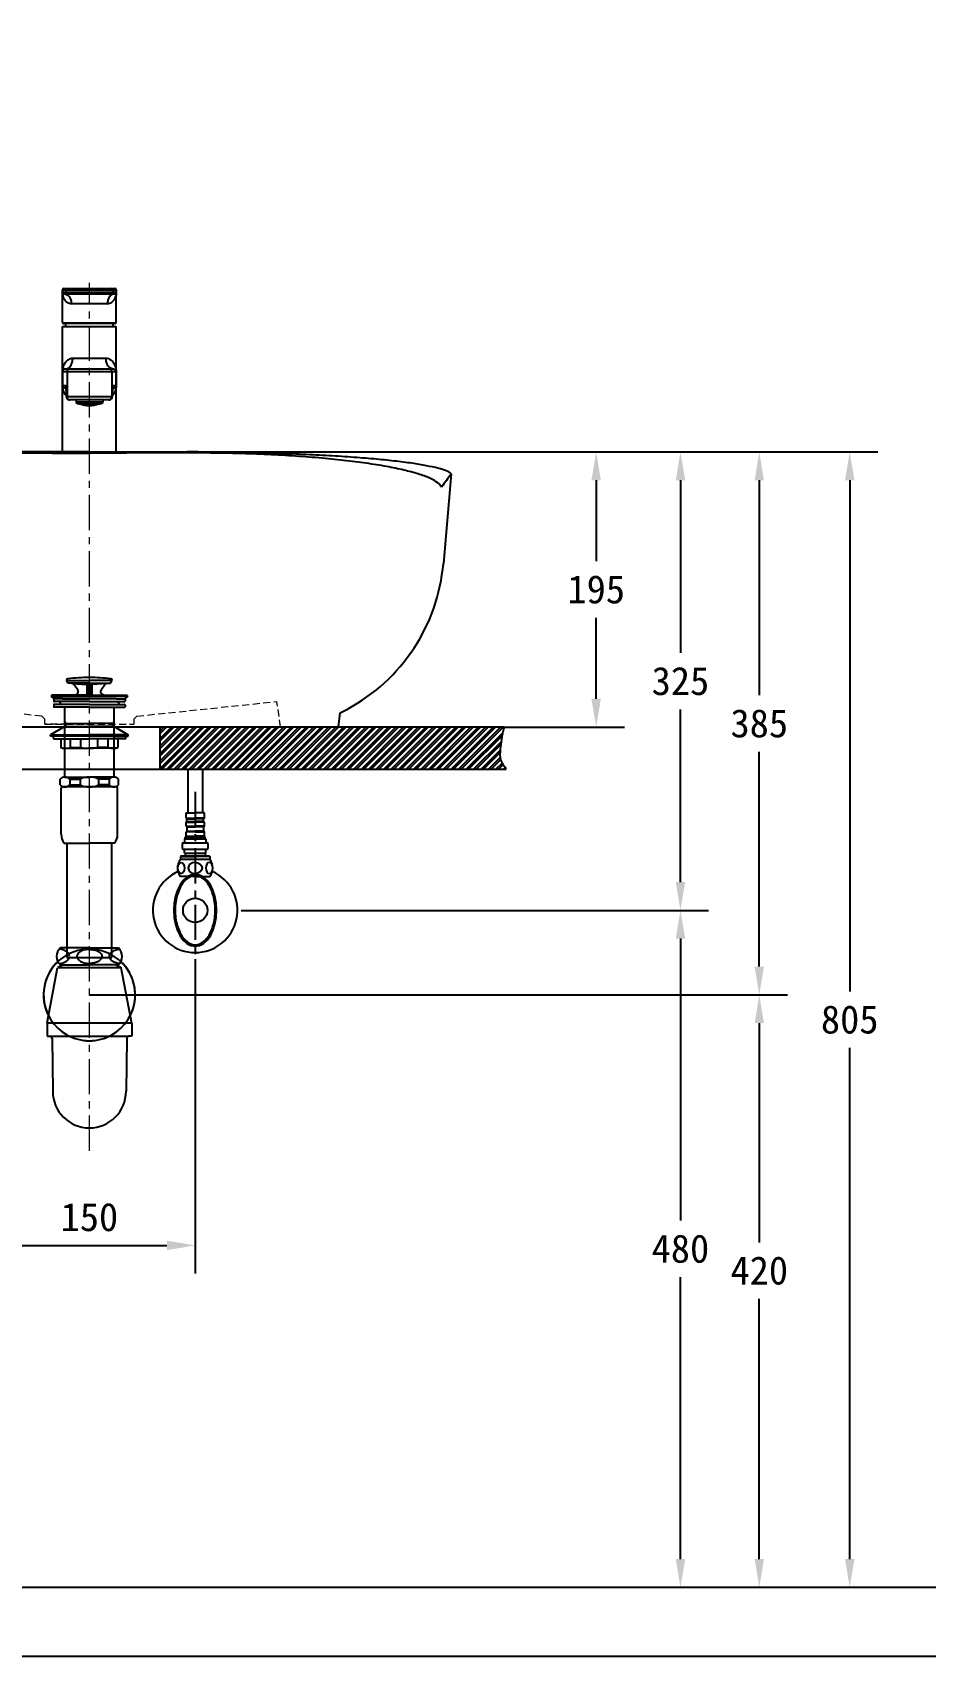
# Model space of a CAD drawing. Extents: x 0 to 9660, y 0 to 2303.
# Drawn here: x 1160 to 1793, y 0 to 1152 of the extents above; entities that cross this region are included whole.
import ezdxf

# ---------------------------------------------------------------- set-up
doc = ezdxf.new("R2010")
doc.units = 0
doc.header["$LTSCALE"] = 20
doc.header["$MEASUREMENT"] = 0
doc.linetypes.add('CENTER', pattern=[2, 1.25, -0.25, 0.25, -0.25])
doc.linetypes.add('HIDDEN', pattern=[0.375, 0.25, -0.125])
doc.layers.get('0').update_dxf_attribs({"linetype": 'CONTINUOUS'})
doc.layers.get('DEFPOINTS').update_dxf_attribs({"linetype": 'CONTINUOUS'})
for name, color, linetype in [('1', 1, 'CONTINUOUS'), ('3', 3, 'CONTINUOUS'), ('4', 4, 'CONTINUOUS'), ('5', 5, 'CONTINUOUS'), ('6', 6, 'CONTINUOUS'), ('BODY', 7, 'CONTINUOUS'), ('DEF_LAYER_ASSEM_MEMBER', 7, 'CONTINUOUS')]:
    doc.layers.add(name, color=color, linetype=linetype)
doc.dimstyles.get("Standard").update_dxf_attribs({"dimtxt": 2.5, "dimasz": 2, "dimexe": 2, "dimexo": 1, "dimgap": 1.5, "dimtad": 1, "dimdec": 0, "dimlfac": 10, "dimrnd": 0.5, "dimzin": 0, "dimdsep": 46, "dimtxsty": 'Standard', "dimcen": 0, "dimclrt": 2, "dimadec": 0, "dimazin": 0, "dimtfac": 1, "dimtdec": 0, "dimtmove": 0, "dimatfit": 3, "dimfxl": 0, "dimtolj": 1, "dimtzin": 0, "dimarcsym": 0})
doc.dimstyles.new('Standard$0', dxfattribs={"dimtxt": 0.18, "dimasz": 0.18, "dimexe": 0.18, "dimexo": 0.0625, "dimgap": 0.09, "dimtad": 0, "dimtih": 1, "dimtoh": 1, "dimdec": 4, "dimzin": 0, "dimdsep": 46, "dimtxsty": 'Standard', "dimcen": 0.09, "dimadec": 0, "dimazin": 0, "dimtfac": 1, "dimtdec": 4, "dimtofl": 0, "dimtmove": 0, "dimatfit": 3, "dimfxl": 0, "dimtolj": 1, "dimtzin": 0, "dimarcsym": 0})

# ---------------------------------------------------------------- blocks, each defined once
blk = doc.blocks.new('*D18')
at = {"layer": '3', "color": 3, "lineweight": -2}
for p, q in [((1694.9, 854.1), (1759, 854.1)), ((1739, 834.1), (1739, 471.6)), ((1739, 69.1), (1739, 431.6)), ((1699, 49.1), (1759, 49.1))]:
    blk.add_line(p, q, dxfattribs=at)
at = {"layer": '3', "color": 3}
for points in [[(1735.7, 834.1), (1742.4, 834.1), (1739, 854.1)], [(1735.7, 69.1), (1742.4, 69.1), (1739, 49.1)]]:
    blk.add_solid(points, dxfattribs=at)
at = {"layer": 'DEFPOINTS', "color": 0}
for p in [(1694.9, 854.1), (1699, 49.1), (1739, 49.1)]:
    blk.add_point(p, dxfattribs=at)
at = {"layer": '3', "color": 2, "insert": (1739, 451.6), "char_height": 20, "attachment_point": 5}
blk.add_mtext('\\A1;805', dxfattribs=at)
blk = doc.blocks.new('*D19')
at = {"layer": '3', "color": 3, "lineweight": -2}
for p, q in [((1200, 469.2), (1694.9, 469.2)), ((1674.9, 449.2), (1674.9, 293.6)), ((1674.9, 69.1), (1674.9, 253.6)), ((1500, 49.1), (1694.9, 49.1))]:
    blk.add_line(p, q, dxfattribs=at)
at = {"layer": '3', "color": 3}
for points in [[(1671.6, 449.2), (1678.2, 449.2), (1674.9, 469.2)], [(1671.6, 69.1), (1678.2, 69.1), (1674.9, 49.1)]]:
    blk.add_solid(points, dxfattribs=at)
at = {"layer": 'DEFPOINTS', "color": 0}
for p in [(1200, 469.2), (1500, 49.1), (1674.9, 49.1)]:
    blk.add_point(p, dxfattribs=at)
at = {"layer": '3', "color": 2, "insert": (1674.9, 273.6), "char_height": 20, "attachment_point": 5}
blk.add_mtext('\\A1;420', dxfattribs=at)
blk = doc.blocks.new('*D21')
at = {"layer": '3', "color": 3, "lineweight": -2}
for p, q in [((1579.3, 854.1), (1639, 854.1)), ((1619, 834.1), (1619, 711.6)), ((1619, 549.1), (1619, 671.6)), ((1307.6, 529.1), (1639, 529.1))]:
    blk.add_line(p, q, dxfattribs=at)
at = {"layer": '3', "color": 3}
for points in [[(1615.7, 834.1), (1622.4, 834.1), (1619, 854.1)], [(1615.7, 549.1), (1622.4, 549.1), (1619, 529.1)]]:
    blk.add_solid(points, dxfattribs=at)
at = {"layer": 'DEFPOINTS', "color": 0}
for p in [(1579.3, 854.1), (1619, 854.1), (1307.6, 529.1)]:
    blk.add_point(p, dxfattribs=at)
at = {"layer": '3', "color": 2, "insert": (1619, 691.6), "char_height": 20, "attachment_point": 5}
blk.add_mtext('\\A1;325', dxfattribs=at)
blk = doc.blocks.new('*D22')
at = {"layer": '3', "color": 3, "lineweight": -2}
for p, q in [((1200, 854.1), (1579.3, 854.1)), ((1559.3, 834.1), (1559.3, 776.6)), ((1559.3, 679.1), (1559.3, 736.6)), ((1494.1, 659.1), (1579.3, 659.1))]:
    blk.add_line(p, q, dxfattribs=at)
at = {"layer": '3', "color": 3}
for points in [[(1555.9, 834.1), (1562.6, 834.1), (1559.3, 854.1)], [(1555.9, 679.1), (1562.6, 679.1), (1559.3, 659.1)]]:
    blk.add_solid(points, dxfattribs=at)
at = {"layer": 'DEFPOINTS', "color": 0}
for p in [(1200, 854.1), (1494.1, 659.1), (1559.3, 659.1)]:
    blk.add_point(p, dxfattribs=at)
at = {"layer": '3', "color": 2, "insert": (1559.3, 756.6), "char_height": 20, "attachment_point": 5}
blk.add_mtext('\\A1;195', dxfattribs=at)
blk = doc.blocks.new('*D23')
at = {"color": 3, "lineweight": -2}
for p, q in [((1125, 494.5), (1125, 271.5)), ((1275, 494.5), (1275, 271.5)), ((1145, 291.5), (1255, 291.5))]:
    blk.add_line(p, q, dxfattribs=at)
at = {"color": 3}
for points in [[(1145, 294.9), (1145, 288.2), (1125, 291.5)], [(1255, 294.9), (1255, 288.2), (1275, 291.5)]]:
    blk.add_solid(points, dxfattribs=at)
at = {"layer": 'DEFPOINTS', "color": 0}
for p in [(1125, 494.5), (1275, 494.5), (1275, 291.5)]:
    blk.add_point(p, dxfattribs=at)
at = {"color": 2, "insert": (1200, 311.5), "char_height": 20, "attachment_point": 5}
blk.add_mtext('\\A1;150', dxfattribs=at)
blk = doc.blocks.new('4036')
at = {"color": 4, "linetype": 'ByBlock'}
for p, q in [((4528.4, 620.2, -0.8), (4535.8, 659.2, -0.8)), ((4580.8, 659.2, -0.8), (4535.8, 659.2, -0.8)), ((4577.4, 661.2, -0.8), (4580.8, 659.2, -0.8)), ((4588.3, 619.7, -0.8), (4580.8, 659.2, -0.8)), ((4528.3, 620.2, -0.8), (4528.3, 610.7, -0.8)), ((4528.3, 620.2, -0.8), (4588.2, 620.2, -0.8)), ((4528.3, 610.7, -0.8), (4530.7, 610.7, -0.8)), ((4530.7, 610.7, -0.8), (4586.3, 610.7, -0.8)), ((4588.3, 610.7, -0.8), (4586.3, 610.7, -0.8)), ((4588.3, 619.7, -0.8), (4588.3, 610.7, -0.8)), ((4531.8, 608.9, -0.8), (4532.3, 571.6, -0.8)), ((4584.8, 608.8, -0.8), (4584.3, 571.6, -0.8))]:
    blk.add_line(p, q, dxfattribs=at)
at = {"color": 4, "linetype": 'HIDDEN'}
blk.add_line((4539.2, 661.2, -0.8), (4535.8, 659.2, -0.8), dxfattribs=at)
at = {"color": 4, "linetype": 'ByBlock'}
for centre, radius, start, end in [((4529.8, 608.9, -0.8), 2, 0, 64.1581), ((4586.8, 608.8, -0.8), 2, 104.4775, 180), ((4558.3, 571.6, -0.8), 26, 180, 0)]:
    blk.add_arc(centre, radius, start, end, dxfattribs=at)
at = {"layer": '4'}
for p, q in [((4542.1, 673.2, -0.8), (4537.8, 673.2, -0.8)), ((4558.3, 673.2, -0.8), (4542.1, 673.2, -0.8)), ((4558.3, 673.2, -0.8), (4574.6, 673.2, -0.8)), ((4574.6, 673.2, -0.8), (4578.8, 673.2, -0.8)), ((4538.2, 661.2, -0.8), (4537.8, 661.2, -0.8)), ((4538.2, 661.2, -0.8), (4558.3, 661.2, -0.8)), ((4578.5, 661.2, -0.8), (4558.3, 661.2, -0.8)), ((4578.5, 661.2, -0.8), (4578.8, 661.2, -0.8))]:
    blk.add_line(p, q, dxfattribs=at)
at = {"layer": '4', "elevation": -0.8}
for points in [[(4544.1, 667.2, 0.155217), (4543.5, 669.1, 0.106747), (4541.5, 671, 0.073043), (4538.7, 672.1, 0.028511), (4537, 672.4, 0.059523)], [(4550, 669, 0.32729), (4550, 665.5, 0.106373), (4552, 663.7, 0.071219), (4554.7, 662.7, 0.057537), (4558.3, 662.2, 0.057537)], [(4558.3, 672.2, 0.057537), (4554.7, 671.8, 0.071219), (4552, 670.8, 0.106373), (4550, 669, 0.159483)], [(4558.3, 672.2, -0.057537), (4561.9, 671.8, -0.071219), (4564.6, 670.8, -0.106373), (4566.6, 669, -0.159483)], [(4566.6, 669, -0.32729), (4566.6, 665.5, -0.106373), (4564.6, 663.7, -0.071219), (4561.9, 662.7, -0.057537), (4558.3, 662.2, -0.057537)], [(4572.5, 667.2, -0.155217), (4573.1, 669.1, -0.106747), (4575.2, 671, -0.073043), (4577.9, 672.1, -0.028511), (4579.7, 672.4, -0.059523)], [(4537, 662.1, 0.028511), (4538.7, 662.4, 0.073043), (4541.5, 663.5, 0.106747), (4543.5, 665.4, 0.155217), (4544.1, 667.2, 0.155217)], [(4579.7, 662.1, -0.028511), (4577.9, 662.4, -0.073043), (4575.2, 663.5, -0.106747), (4573.1, 665.4, -0.155217), (4572.5, 667.2, -0.155217)]]:
    blk.add_lwpolyline(points, format="xyb", dxfattribs=at)
at = {"layer": '4'}
for centre, start, end in [((4543.1, 667.2, -0.8), 131.4096, 228.5904), ((4573.6, 667.2, -0.8), 311.4096, 48.5904)]:
    blk.add_arc(centre, 8, start, end, dxfattribs=at)
at = {"layer": '4', "linetype": 'ByBlock'}
for start, end in [(50.5529, 129.4471), (129.4471, 240.7605), (131.5264, 206.9716), (299.2395, 50.5529), (333.0284, 48.4736), (240.7605, 299.2395)]:
    blk.add_arc((4558.3, 639.9, -0.8), 32.5, start, end, dxfattribs=at)
blk = doc.blocks.new('*D65')
at = {"layer": '3', "color": 3, "lineweight": -2}
for p, q in [((1639, 854.1), (1694.9, 854.1)), ((1674.9, 834.1), (1674.9, 681.6)), ((1674.9, 489.2), (1674.9, 641.6)), ((1200, 469.2), (1694.9, 469.2))]:
    blk.add_line(p, q, dxfattribs=at)
at = {"layer": '3', "color": 3}
for points in [[(1671.6, 834.1), (1678.2, 834.1), (1674.9, 854.1)], [(1671.6, 489.2), (1678.2, 489.2), (1674.9, 469.2)]]:
    blk.add_solid(points, dxfattribs=at)
at = {"layer": 'DEFPOINTS', "color": 0}
for p in [(1639, 854.1), (1200, 469.2), (1674.9, 469.2)]:
    blk.add_point(p, dxfattribs=at)
at = {"layer": '3', "color": 2, "insert": (1674.9, 661.6), "char_height": 20, "attachment_point": 5}
blk.add_mtext('\\A1;385', dxfattribs=at)
blk = doc.blocks.new('*D81')
at = {"layer": '3', "color": 3, "lineweight": -2}
for p, q in [((1310, 529.1), (1639, 529.1)), ((1619, 509.1), (1619, 309.1)), ((1619, 69.1), (1619, 269.1)), ((1500, 49.1), (1639, 49.1))]:
    blk.add_line(p, q, dxfattribs=at)
at = {"layer": '3', "color": 3}
for points in [[(1615.7, 509.1), (1622.4, 509.1), (1619, 529.1)], [(1615.7, 69.1), (1622.4, 69.1), (1619, 49.1)]]:
    blk.add_solid(points, dxfattribs=at)
at = {"layer": 'DEFPOINTS', "color": 0}
for p in [(1310, 529.1), (1500, 49.1), (1619, 49.1)]:
    blk.add_point(p, dxfattribs=at)
at = {"layer": '3', "color": 2, "insert": (1619, 289.1), "char_height": 20, "attachment_point": 5}
blk.add_mtext('\\A1;480', dxfattribs=at)

msp = doc.modelspace()

# ---------------------------------------------------------------- hatches: boundary and pattern name
at = {"layer": '3'}
h = msp.add_hatch(dxfattribs=at)
h.set_pattern_fill('ANSI32', scale=10)
edge = h.paths.add_edge_path()
edge.add_spline(control_points=[(1495.56154, 629.11437), (1494.22926, 631.45404), (1490.45093, 635.12506), (1491.54968, 646.55056), (1492.53922, 654.3043), (1494.09621, 659.11437)], knot_values=[0.795697532, 0.795697532, 0.795697532, 0.795697532, 1.7450572254, 2.7065148933, 4.1110891985, 4.1110891985, 4.1110891985, 4.1110891985], degree=3, periodic=0)
edge.add_line((1494.09621, 659.11437), (1397.34572, 659.11437))
edge.add_line((1397.34572, 659.11437), (1250, 659.11437))
edge.add_line((1250, 659.11437), (1250, 629.11437))
edge.add_line((1250, 629.11437), (1495.56154, 629.11437))

# ---------------------------------------------------------------- linework, layer by layer
for p, q in [((1456.51035, 838.72946), (1450.93634, 775.01825)), ((1376.49176, 659.11437), (1377.89717, 669.11437)), ((1377.89717, 669.11437), (1382.90229, 671.80032)), ((1335.49176, 659.11437), (1376.49176, 659.11437))]:
    msp.add_line(p, q)
at = {"linetype": 'HIDDEN', "lineweight": 0}
for p, q in [((1166.27908, 666.77894), (1067.05116, 677.20821)), ((1233.72092, 666.77894), (1332.94884, 677.20821)), ((1335.49176, 659.11437), (1332.94884, 677.20821)), ((1168.5, 664.55802), (1166.27908, 666.77894)), ((1168.5, 661.11437), (1168.5, 664.55802)), ((1200, 661.11437), (1168.5, 661.11437)), ((1168.5, 661.11437), (1231.5, 661.11437)), ((1231.5, 664.55802), (1233.72092, 666.77894)), ((1231.5, 664.55802), (1231.5, 661.11437))]:
    msp.add_line(p, q, dxfattribs=at)
msp.add_arc((1321.43103, 786.34849), 130, 298.21983766, 355)
at = {"layer": '1', "color": 7, "linetype": 'Continuous'}
for p, q in [((1190.55, 891.11437), (1190.55, 889.33437)), ((1208.45, 888.33437), (1191.55, 888.33437)), ((1209.45, 891.11437), (1209.45, 889.33437))]:
    msp.add_line(p, q, dxfattribs=at)
at = {"layer": '1', "color": 9, "linetype": 'Continuous'}
msp.add_line((1209.45, 889.33437), (1190.55, 889.33437), dxfattribs=at)
at = {"layer": '1', "color": 5}
for p, q in [((900, 49.14283), (1500, 49.14283)), ((1500, 49.14283), (2470, 49.14283))]:
    msp.add_line(p, q, dxfattribs=at)
at = {"layer": '1', "color": 7, "linetype": 'Continuous'}
for centre, radius, start, end in [((1191.55, 889.33437), 1, 180, 270), ((1200, 907.83437), 20.8, 249.68749984, 250.64075078), ((1200, 867.70937), 21.625, 108.39781497, 108.57458468), ((1200, 907.83437), 20.75934, 250.80562608, 289.19437392), ((1200, 867.70937), 21.625, 71.42541532, 71.60218503), ((1200, 907.83437), 20.8, 289.35924922, 290.31250016), ((1208.45, 889.33437), 1, 270, 0)]:
    msp.add_arc(centre, radius, start, end, dxfattribs=at)
for points, knots in [([(950.34553, 829.20847), (950.81161, 830.245), (952.63148, 832.29564), (957.83279, 835.30435), (964.24425, 837.75561), (970.45095, 839.61567), (975.64852, 840.96409), (981.39244, 842.26975), (989.77203, 843.9473), (1001.58453, 845.91361), (1017.3584, 847.98474), (1034.86677, 849.77456), (1053.70228, 851.24248), (1073.47881, 852.34966), (1090.87413, 852.97906), (1104.9016, 853.2841), (1115.45076, 853.41716), (1124.25287, 853.43705), (1131.29946, 853.42914), (1138.34724, 853.41567), (1147.15533, 853.40781), (1168.29476, 853.38881), (1185.90934, 853.38184), (1199.99999, 853.38184)], [0, 0, 0, 0, 0.0625, 0.125, 0.1875, 0.21875, 0.25, 0.28125, 0.3125, 0.375, 0.4375, 0.5, 0.5625, 0.625, 0.6875, 0.71875, 0.75, 0.78125, 0.796875, 0.8125, 0.84375, 0.875, 1, 1, 1, 1]), ([(1199.99999, 854.11437), (1185.59697, 854.11437), (1167.59622, 854.11551), (1146.23661, 854.11339), (1139.28643, 854.11369), (1135.93802, 854.11437)], [0, 0, 0, 0, 0.6744884379, 0.8431105474, 1, 1, 1, 1]), ([(1449.65445, 829.20847), (1449.18836, 830.245), (1447.36849, 832.29564), (1442.16718, 835.30435), (1435.75572, 837.75561), (1429.54903, 839.61567), (1424.35146, 840.96409), (1418.60754, 842.26975), (1410.22795, 843.9473), (1398.41545, 845.91361), (1382.64157, 847.98474), (1365.13321, 849.77456), (1346.2977, 851.24248), (1326.52117, 852.34966), (1309.12584, 852.97906), (1295.09837, 853.2841), (1284.54921, 853.41716), (1275.7471, 853.43705), (1268.70052, 853.42914), (1261.65274, 853.41567), (1252.84465, 853.40781), (1231.70521, 853.38881), (1214.09063, 853.38184), (1199.99999, 853.38184)], [0, 0, 0, 0, 0.0625, 0.125, 0.1875, 0.21875, 0.25, 0.28125, 0.3125, 0.375, 0.4375, 0.5, 0.5625, 0.625, 0.6875, 0.71875, 0.75, 0.78125, 0.796875, 0.8125, 0.84375, 0.875, 1, 1, 1, 1]), ([(1456.51035, 838.72946), (1455.75822, 839.37861), (1454.0175, 840.35116), (1450.45442, 841.63274), (1446.13645, 842.88089), (1439.33252, 844.38752), (1428.8466, 846.11772), (1416.25712, 847.72725), (1404.2797, 848.938), (1393.77894, 849.83268), (1382.61552, 850.6796), (1367.81343, 851.61692), (1352.04448, 852.39005), (1338.82695, 852.9099), (1325.17279, 853.36361), (1311.27113, 853.70521), (1297.15072, 853.93539), (1286.46149, 854.05257), (1277.48009, 854.10421), (1271.73518, 854.11357), (1269.63504, 854.11463), (1269.34201, 854.11474)], [0, 0, 0, 0, 0.0781826082, 0.1172739123, 0.1563652164, 0.2345478246, 0.3127304329, 0.3909130411, 0.4690956493, 0.5081869534, 0.5472782575, 0.6254608657, 0.7036434739, 0.742734778, 0.7818260821, 0.8600086903, 0.8990999944, 0.9381912986, 0.9772826027, 0.9968282547, 1, 1, 1, 1])]:
    msp.add_open_spline(points, degree=3, knots=knots, dxfattribs=at)
for points, degree in [([(1199.99999, 854.11437), (1199.99999, 853.87019), (1199.99999, 853.62601), (1199.99999, 853.38184)], 3), ([(1199.99999, 854.11437), (1264.06206, 854.11437)], 1), ([(1264.06206, 854.11437), (1269.34199, 854.11413)], 1), ([(1456.51035, 838.72946), (1454.23685, 835.5558), (1451.96336, 832.38214), (1449.65445, 829.20847)], 3)]:
    msp.add_open_spline(points, degree=degree, dxfattribs=at)
at = {"layer": '1', "color": 5}
msp.add_open_spline([(1494.09621, 659.11437), (1492.53922, 654.3043), (1491.54968, 646.55056), (1490.45093, 635.12506), (1494.22926, 631.45404), (1495.56154, 629.11437)], degree=3, knots=[0.795697532, 0.795697532, 0.795697532, 0.795697532, 2.2002718372, 3.1617295052, 4.1110891985, 4.1110891985, 4.1110891985, 4.1110891985], dxfattribs=at)
at = {"layer": '3'}
for p, q in [((1185, 690.21863), (1183.76868, 692.35134)), ((1183.88522, 692.14949), (1200, 692.14949)), ((1216.11478, 692.14949), (1200, 692.14949)), ((1215, 690.21863), (1216.23132, 692.35134)), ((1173, 681.21863), (1173, 680.61863)), ((1173, 680.61863), (1175.14222, 679.11863)), ((1173, 680.61863), (1200, 680.61863)), ((1182.7, 681.61863), (1173.4, 681.61863)), ((1200, 681.61863), (1182.7, 681.61863)), ((1200, 690.21863), (1185, 690.21863)), ((1187.51527, 690.03434), (1198.25, 689.33297)), ((1191.72534, 685.33934), (1189.00713, 689.19231)), ((1189.64358, 681.61863), (1191.0911, 682.45436)), ((1200, 690.21863), (1198.25, 689.33297)), ((1198.25, 689.33297), (1198.25, 681.61863)), ((1199.48232, 689.95664), (1199.05, 683.54876)), ((1199.05, 683.57295), (1200, 683.57295)), ((1199.2531, 681.61863), (1199.05, 683.57295)), ((1200, 690.21863), (1215, 690.21863)), ((1200, 690.21863), (1201.75, 689.33297)), ((1200.95, 683.57295), (1200, 683.57295)), ((1200, 681.61863), (1217.3, 681.61863)), ((1227, 680.61863), (1200, 680.61863)), ((1200.51768, 689.95664), (1200.95, 683.54876)), ((1200.7469, 681.61863), (1200.95, 683.57295)), ((1212.48473, 690.03434), (1201.75, 689.33297)), ((1201.75, 689.33297), (1201.75, 681.61863)), ((1208.27466, 685.33934), (1210.99287, 689.19231)), ((1210.35642, 681.61863), (1208.9089, 682.45436)), ((1217.3, 681.61863), (1226.6, 681.61863)), ((1227, 680.61863), (1224.85778, 679.11863)), ((1227, 681.21863), (1227, 680.61863)), ((1174.69817, 678.91863), (1174.69817, 677.61863)), ((1174.69817, 674.61863), (1174.69817, 673.31863)), ((1181, 679.11863), (1174.89817, 679.11863)), ((1200, 673.11863), (1174.89817, 673.11863)), ((1200, 677.11863), (1175.19817, 677.11863)), ((1200, 675.11863), (1175.19817, 675.11863)), ((1181, 679.11863), (1200, 679.11863)), ((1182.5, 642.52422), (1182.5, 673.11863)), ((1219, 679.11863), (1200, 679.11863)), ((1200, 677.11863), (1224.80183, 677.11863)), ((1200, 675.11863), (1224.80183, 675.11863)), ((1200, 673.11863), (1225.10183, 673.11863)), ((1217.5, 642.52422), (1217.5, 673.11863)), ((1219, 679.11863), (1225.10183, 679.11863)), ((1225.30183, 678.91863), (1225.30183, 677.61863)), ((1225.30183, 674.61863), (1225.30183, 673.31863)), ((1183.2, 661.61863), (1182.5, 662.83107)), ((1182.5, 661.61863), (1200, 661.61863)), ((1183.2, 659.52422), (1183.2, 661.61863)), ((1217.5, 661.61863), (1200, 661.61863)), ((1216.8, 661.61863), (1217.5, 662.83107)), ((1216.8, 659.52422), (1216.8, 661.61863)), ((1180, 583.01628), (1180, 615.61863)), ((1220, 583.01628), (1220, 615.61863)), ((1182, 576.61863), (1200, 576.61863)), ((1184.125, 576.61863), (1184.125, 495.61863)), ((1218, 576.61863), (1200, 576.61863)), ((1215.875, 495.61863), (1215.875, 576.61863)), ((1184.125, 495.61863), (1215.875, 495.61863)), ((1215.875, 495.61863), (1215.175, 495.61863))]:
    msp.add_line(p, q, dxfattribs=at)
at = {"layer": '3', "color": 3}
for p, q in [((1182.5, 659.52422), (1172.5, 653.52422)), ((1182.5, 659.52422), (1200, 659.52422)), ((1217.5, 659.52422), (1200, 659.52422)), ((1217.5, 659.52422), (1227.5, 653.52422)), ((1172.5, 653.52422), (1200, 653.52422)), ((1172.5, 652.52422), (1172.5, 653.52422)), ((1182.5, 652.52422), (1172.5, 652.52422)), ((1174.30787, 652.52422), (1174.30787, 651.22422)), ((1174.80787, 650.72422), (1179.80787, 650.72422)), ((1179.80787, 650.72422), (1200, 650.72422)), ((1179.80787, 650.72422), (1179.80787, 644.60157)), ((1217.5, 652.52422), (1182.5, 652.52422)), ((1186.58265, 644.60157), (1186.58265, 650.72422)), ((1193.98332, 644.60157), (1193.98332, 650.72422)), ((1227.5, 653.52422), (1200, 653.52422)), ((1220.19213, 650.72422), (1200, 650.72422)), ((1206.01668, 644.60157), (1206.01668, 650.72422)), ((1213.41735, 644.60157), (1213.41735, 650.72422)), ((1217.5, 652.52422), (1227.5, 652.52422)), ((1220.19213, 650.72422), (1220.19213, 644.60157)), ((1225.19213, 650.72422), (1220.19213, 650.72422)), ((1225.69213, 652.52422), (1225.69213, 651.22422)), ((1227.5, 652.52422), (1227.5, 653.52422)), ((1180.80787, 644.02422), (1179.80787, 644.60157)), ((1180.80787, 644.02422), (1182.20787, 644.02422)), ((1182.20787, 644.02422), (1200, 644.02422)), ((1182.5, 623.61298), (1182.5, 644.04534)), ((1186.58265, 644.60157), (1193.98332, 644.60157)), ((1217.79213, 644.02422), (1200, 644.02422)), ((1213.41735, 644.60157), (1206.01668, 644.60157)), ((1217.5, 623.61298), (1217.5, 644.04534)), ((1219.19213, 644.02422), (1217.79213, 644.02422)), ((1219.19213, 644.02422), (1220.19213, 644.60157)), ((1179.2563, 618.06201), (1179.2563, 622.17525)), ((1182.6437, 623.61863), (1199.7563, 623.61863)), ((1186.03109, 622.17525), (1186.03109, 618.06201)), ((1186.03109, 622.17525), (1193.43175, 622.17525)), ((1193.43175, 622.17525), (1193.43175, 618.06201)), ((1217.3563, 623.61863), (1200.2437, 623.61863)), ((1206.56825, 622.17525), (1206.56825, 618.06201)), ((1213.96891, 622.17525), (1206.56825, 622.17525)), ((1213.96891, 622.17525), (1213.96891, 618.06201)), ((1220.7437, 618.06201), (1220.7437, 622.17525)), ((1200, 616.61863), (1181, 616.61863)), ((1186.03109, 618.06201), (1193.43175, 618.06201)), ((1219, 616.61863), (1200, 616.61863)), ((1213.96891, 618.06201), (1206.56825, 618.06201)), ((1216.8, 616.61863), (1217.3563, 616.61863)), ((1217.3563, 616.61863), (1217.7563, 616.61863)), ((1220, 610.25439), (1220, 615.61863))]:
    msp.add_line(p, q, dxfattribs=at)
at = {"layer": '3', "color": 1}
msp.add_line((1250, 659.1165), (1250, 629.11437), dxfattribs=at)
at = {"layer": '3'}
for centre, radius, start, end in [((1184.85, 692.14949), 1.1, 97.32041367, 169.42619898), ((1200, 574.21863), 120, 90, 97.32041367), ((1200, 574.21863), 120, 82.67958633, 90), ((1215.15, 692.14949), 1.1, 10.57380102, 82.67958633), ((1173.4, 681.21863), 0.4, 90, 180), ((1190.0911, 684.18641), 2, 300, 35.20232507), ((1209.9089, 684.18641), 2, 144.79767493, 240), ((1212.62711, 688.03938), 2, 93.73819051, 144.79767493), ((1226.6, 681.21863), 0.4, 0, 90), ((1174.89817, 678.91863), 0.2, 90, 180), ((1175.19817, 677.61863), 0.5, 180, 270), ((1175.19817, 674.61863), 0.5, 90, 180), ((1174.89817, 673.31863), 0.2, 180, 270), ((1178.5, 676.11863), 1, 270, 90), ((1221.5, 676.11863), 1, 90, 270), ((1224.80183, 677.61863), 0.5, 270, 0), ((1224.80183, 674.61863), 0.5, 0, 90), ((1225.10183, 678.91863), 0.2, 0, 90), ((1225.10183, 673.31863), 0.2, 270, 0), ((1181, 615.61863), 1, 90, 180), ((1219, 615.61863), 1, 0, 90), ((1192.98841, 583.56521), 13, 182.42004342, 212.30000816), ((1207.01159, 583.56521), 13, 327.69999184, 357.57995658)]:
    msp.add_arc(centre, radius, start, end, dxfattribs=at)
at = {"layer": '3', "color": 3}
for centre, radius, start, end in [((1174.80787, 651.22422), 0.5, 180, 270), ((1225.19213, 651.22422), 0.5, 270, 0), ((1183.19526, 654.20343), 10.18185, 250.56792502, 289.43207498), ((1199.80786, 673.47656), 29.45658, 258.59556617, 270.3737354), ((1200.19214, 673.47656), 29.45658, 269.6262646, 281.40443383), ((1216.80474, 654.20343), 10.18185, 250.56792502, 289.43207498), ((1182.6437, 618.91083), 4.70435, 43.94093732, 136.05906268), ((1199.53411, 610.01415), 13.60629, 89.06429532, 116.64718661), ((1200.46589, 610.01415), 13.60629, 63.35281339, 90.93570468), ((1217.3563, 618.91083), 4.70435, 43.94093732, 136.05906268), ((1182.6437, 621.32643), 4.70435, 223.94093732, 316.05906268), ((1199.53411, 630.22311), 13.60629, 243.35281339, 270.93570468), ((1200.46589, 630.22311), 13.60629, 269.06429532, 296.64718661), ((1217.3563, 621.32643), 4.70435, 223.94093732, 316.05906268)]:
    msp.add_arc(centre, radius, start, end, dxfattribs=at)
at = {"layer": '4'}
for start, end in [(129.44707923, 240.76048697), (299.23951303, 50.55292077), (240.76048697, 299.23951303)]:
    msp.add_arc((1199.99991, 469.1574), 32.5, start, end, dxfattribs=at)
at = {"layer": '5'}
for p, q in [((915.85928, 659.11437), (1397.34572, 659.11437)), ((1397.34572, 659.11437), (1494.09621, 659.11437)), ((917.3246, 629.11437), (1495.56154, 629.11437))]:
    msp.add_line(p, q, dxfattribs=at)
at = {"layer": '5', "color": 212}
msp.add_lwpolyline([(0, 2100), (3100, 2100), (3100, 0), (0, 0)], close=True, dxfattribs=at)
at = {"layer": '6'}
for p, q in [((1269.75, 629.11437), (1269.75, 598.21863)), ((1280.25, 629.11437), (1280.25, 598.21863)), ((1268.5, 598.21863), (1275, 598.21863)), ((1268.5, 594.3902), (1268.5, 598.21863)), ((1268.5, 594.3902), (1275, 594.3902)), ((1268.5, 594.3902), (1269, 593.8902)), ((1268.5, 591.54706), (1269, 592.04706)), ((1268.5, 591.54706), (1275, 591.54706)), ((1268.5, 588.8902), (1268.5, 591.54706)), ((1268.5, 588.8902), (1275, 588.8902)), ((1268.5, 588.8902), (1269, 588.3902)), ((1269, 593.8902), (1275, 593.8902)), ((1269, 592.04706), (1269, 593.8902)), ((1269, 592.04706), (1275, 592.04706)), ((1269, 588.3902), (1275, 588.3902)), ((1269, 588.3902), (1269, 585.21863)), ((1281.5, 598.21863), (1275, 598.21863)), ((1281.5, 594.3902), (1275, 594.3902)), ((1281, 593.8902), (1275, 593.8902)), ((1281, 592.04706), (1275, 592.04706)), ((1281.5, 591.54706), (1275, 591.54706)), ((1281.5, 588.8902), (1275, 588.8902)), ((1281, 588.3902), (1275, 588.3902)), ((1281.5, 594.3902), (1281, 593.8902)), ((1281, 592.04706), (1281, 593.8902)), ((1281.5, 591.54706), (1281, 592.04706)), ((1281.5, 588.8902), (1281, 588.3902)), ((1281, 588.3902), (1281, 585.21863)), ((1281.5, 594.3902), (1281.5, 598.21863)), ((1281.5, 588.8902), (1281.5, 591.54706)), ((1265.9, 572.96863), (1265.9, 576.46863)), ((1266.4, 576.96863), (1283.6, 576.96863)), ((1267.4, 579.71863), (1282.6, 579.71863)), ((1267.4, 579.71863), (1267.4, 576.96863)), ((1268, 579.71863), (1268, 580.91863)), ((1268, 579.71863), (1268, 580.91863)), ((1268.3, 581.21863), (1281, 581.21863)), ((1269, 585.21863), (1268.5, 584.71863)), ((1275, 584.71863), (1268.5, 584.71863)), ((1268.5, 581.71863), (1268.5, 584.71863)), ((1268.5, 581.71863), (1275, 581.71863)), ((1269, 585.21863), (1275, 585.21863)), ((1270.75, 581.21863), (1270.75, 581.71863)), ((1281, 585.21863), (1275, 585.21863)), ((1275, 584.71863), (1281.5, 584.71863)), ((1281.5, 581.71863), (1275, 581.71863)), ((1279.25, 581.21863), (1279.25, 581.71863)), ((1279.25, 581.21863), (1281.7, 581.21863)), ((1281, 585.21863), (1281.5, 584.71863)), ((1281.5, 581.71863), (1281.5, 584.71863)), ((1282, 579.71863), (1282, 580.91863)), ((1282.6, 579.71863), (1282.6, 576.96863)), ((1284.1, 572.96863), (1284.1, 576.46863)), ((1265, 567.71863), (1264.5, 567.21863)), ((1264.5, 567.21863), (1275, 567.21863)), ((1264.5, 567.21863), (1264.5, 565.11863)), ((1271.5, 567.21863), (1264.5, 567.21863)), ((1285.5, 565.11863), (1264.5, 565.11863)), ((1265, 567.71863), (1285, 567.71863)), ((1266.4, 572.46863), (1283.6, 572.46863)), ((1267.4, 569.71863), (1267.4, 572.46863)), ((1267.4, 569.71863), (1282.6, 569.71863)), ((1268, 569.71863), (1268, 568.21863)), ((1268, 569.71863), (1268, 568.21863)), ((1275, 567.71863), (1280.45, 567.71863)), ((1285.5, 567.21863), (1275, 567.21863)), ((1282, 569.71863), (1282, 568.21863)), ((1282.6, 569.71863), (1282.6, 572.46863)), ((1285, 567.71863), (1285.5, 567.21863)), ((1285.5, 567.21863), (1285.5, 565.11863)), ((1275, 553.11863), (1264.5, 553.11863)), ((1275, 553.11863), (1284.95929, 553.11863)), ((1275, 553.11863), (1285.5, 553.11863))]:
    msp.add_line(p, q, dxfattribs=at)
at = {"layer": '6', "linetype": 'CENTER'}
msp.add_line((1275, 613.09916), (1275, 494.4601), dxfattribs=at)
at = {"layer": '6'}
msp.add_circle((1275, 529.11863), 8.61509, dxfattribs=at)
for centre, radius, start, end in [((1266.4, 576.46863), 0.5, 90, 180), ((1268.3, 580.91863), 0.3, 90, 180), ((1281.7, 580.91863), 0.3, 0, 90), ((1283.6, 576.46863), 0.5, 0, 90), ((1272.5, 559.11863), 10, 143.13010235, 216.86989765), ((1266.4, 572.96863), 0.5, 180, 270), ((1267.5, 568.21863), 0.5, 270, 360), ((1268.5, 568.21863), 0.5, 180, 270), ((1282.5, 568.21863), 0.5, 180, 270), ((1283.6, 572.96863), 0.5, 270, 0), ((1277.5, 559.11863), 10, 323.13010235, 36.86989765), ((1275, 529.11863), 30, 113.91725115, 66.08274885)]:
    msp.add_arc(centre, radius, start, end, dxfattribs=at)
at = {"layer": '6', "extrusion": (0, 0, -1)}
for centre, major_axis, ratio in [((1275, 529.11863), (0, 25.5), 0.5965287665), ((1284.95929, 559.11863), (0, 4), 0.612372458)]:
    msp.add_ellipse(centre, major_axis=major_axis, ratio=ratio, dxfattribs=at)
at = {"layer": '6'}
msp.add_ellipse((1265.04071, 559.11863), major_axis=(0, 4), ratio=0.612372458, dxfattribs=at)
msp.add_ellipse((1275, 559.11863), major_axis=(4.89898, 0), ratio=0.8164966106, start_param=1.5707962113, end_param=4.7123887139, dxfattribs=at)
at = {"layer": '6', "extrusion": (0, 0, -1)}
msp.add_ellipse((1275, 559.11863), major_axis=(-4.89898, 0), ratio=0.8164966106, start_param=1.5707962113, end_param=4.7123887139, dxfattribs=at)
at = {"layer": '6'}
msp.add_open_spline([(1275, 553.61863), (1277.08039, 553.61863), (1279.18014, 552.80952), (1283.07637, 549.56447), (1284.84859, 547.12434), (1287.57444, 541.09563), (1288.52611, 537.51622), (1289.37651, 530.00108), (1289.27519, 526.07135), (1288.04329, 518.71393), (1286.9128, 515.2924), (1283.90038, 509.70318), (1282.0225, 507.54595), (1278.01736, 504.90362), (1275.91184, 504.40203), (1271.75634, 505.00383), (1269.67459, 506.12669), (1265.92338, 509.95868), (1264.27465, 512.66279), (1261.86026, 519.08416), (1261.09549, 522.79341), (1260.63382, 530.40784), (1260.93696, 534.30711), (1262.5398, 541.44952), (1263.83936, 544.68624), (1267.11025, 549.79302), (1269.07398, 551.65178), (1272.39169, 553.30395), (1273.69721, 553.61863), (1275, 553.61863)], degree=3, knots=[0, 0, 0, 0, 0.4611097388, 0.4611097388, 0.9222194776, 0.9222194776, 1.3833292164, 1.3833292164, 1.8444389553, 1.8444389553, 2.3055486941, 2.3055486941, 2.7666584329, 2.7666584329, 3.2277681717, 3.2277681717, 3.6888779105, 3.6888779105, 4.1499876493, 4.1499876493, 4.6110973881, 4.6110973881, 5.072207127, 5.072207127, 5.5333168658, 5.5333168658, 5.9944266046, 5.9944266046, 6.2831853072, 6.2831853072, 6.2831853072, 6.2831853072], dxfattribs=at)
at = {"layer": 'BODY', "color": 1, "linetype": 'CENTER', "lineweight": 5}
msp.add_line((1200, 358.67454), (1200, 974.11437), dxfattribs=at)
at = {"layer": 'DEF_LAYER_ASSEM_MEMBER', "color": 7, "linetype": 'Continuous'}
for p, q in [((1181, 946.14094), (1181, 969.11437)), ((1182.00035, 970.11437), (1217.99968, 970.11437)), ((1219, 946.14081), (1219, 969.11437)), ((1217.50271, 966.11437), (1182.49729, 966.11437)), ((1181, 946.12526), (1181, 946.12431)), ((1181.00001, 946.12398), (1181.003, 946.03196)), ((1182.03833, 945.11437), (1182.03919, 945.11437)), ((1217.96171, 945.11437), (1182.03919, 945.11437)), ((1218.99691, 946.03064), (1218.99999, 946.12402)), ((1219, 946.12429), (1219, 946.12528)), ((1181, 853.38523), (1181, 943.11437)), ((1181, 943.11437), (1219, 943.11437)), ((1219, 853.38523), (1219, 943.11437)), ((1183.53796, 913.11437), (1216.46204, 913.11437)), ((1183.57193, 899.11437), (1183.53796, 899.11437)), ((1216.46204, 899.11437), (1216.42815, 899.11437)), ((1183.7813, 893.58153), (1183.7937, 893.06754)), ((1214.20685, 891.11437), (1185.79315, 891.11437)), ((1216.2063, 893.06753), (1216.22003, 893.63473))]:
    msp.add_line(p, q, dxfattribs=at)
at = {"layer": 'DEF_LAYER_ASSEM_MEMBER', "color": 9, "linetype": 'Continuous'}
for p, q in [((1181, 969.11437), (1219, 969.11437)), ((1181.00651, 969.11437), (1181.00651, 967.11437)), ((1183.20996, 969.11437), (1183.20996, 967.11437)), ((1216.79004, 969.11437), (1216.79004, 967.11437)), ((1218.99349, 969.11437), (1218.99349, 967.11437)), ((1218.99349, 967.11437), (1181.00651, 967.11437)), ((1212.79044, 959.11437), (1187.20956, 959.11437)), ((1181.55377, 945.61437), (1218.44623, 945.61437)), ((1181.00651, 911.11437), (1181.00651, 901.11437)), ((1181.00651, 911.11437), (1218.99349, 911.11437)), ((1184.14667, 911.11437), (1184.14667, 893.11437)), ((1188.19703, 920.61437), (1211.80297, 920.61437)), ((1215.85333, 911.11437), (1215.85333, 893.11437)), ((1218.99349, 911.11437), (1218.99349, 901.11437)), ((1183.3254, 901.11437), (1181.00651, 901.11437)), ((1218.99349, 901.11437), (1216.6746, 901.11437)), ((1183.79365, 893.06942), (1183.79383, 893.11437)), ((1216.20617, 893.11437), (1183.79383, 893.11437)), ((1216.20635, 893.06942), (1216.20617, 893.11437))]:
    msp.add_line(p, q, dxfattribs=at)
at = {"layer": 'DEF_LAYER_ASSEM_MEMBER', "color": 7, "linetype": 'Continuous'}
for points in [[(1181.003, 946.03196), (1181.16959, 945.51873), (1181.59154, 945.18973), (1182.03833, 945.11438)], [(1217.96171, 945.11438), (1218.40505, 945.18844), (1218.82903, 945.5167), (1218.99691, 946.03064)], [(1183.44835, 900.50502), (1183.44621, 900.51418), (1183.4566, 900.4488)], [(1183.4566, 900.4488), (1183.47061, 900.3436), (1183.48724, 900.19688), (1183.50561, 900.00958), (1183.52518, 899.78164), (1183.54561, 899.51244), (1183.56667, 899.20107), (1183.58818, 898.84651), (1183.60999, 898.44769), (1183.63197, 898.00365), (1183.65401, 897.5135), (1183.67599, 896.97654), (1183.6978, 896.39234), (1183.71934, 895.76065), (1183.7405, 895.08145), (1183.76119, 894.35493), (1183.7813, 893.58153)], [(1216.22003, 893.63473), (1216.24083, 894.42876), (1216.26215, 895.16993), (1216.28389, 895.85889), (1216.30594, 896.49644), (1216.32823, 897.08346), (1216.35065, 897.62095), (1216.3731, 898.10999), (1216.39549, 898.55178), (1216.41772, 898.94755), (1216.43966, 899.29847), (1216.46119, 899.6056), (1216.4821, 899.86979), (1216.50211, 900.09146), (1216.52076, 900.27024), (1216.53718, 900.40432), (1216.54974, 900.48997), (1216.55237, 900.50555)]]:
    msp.add_lwpolyline(points, dxfattribs=at)
for centre, radius, start, end in [((1182, 969.11437), 1, 90, 180), ((1218, 969.11437), 1, 0, 90), ((1196.30409, 943.11437), 13.30409, 171.3188, 180), ((1203.69591, 943.11437), 13.30409, 0, 8.6812), ((1185.79325, 893.11446), 2.0001, 181.2904834, 269.99695537), ((1214.20675, 893.11446), 2.0001, 270.00304463, 358.70951659)]:
    msp.add_arc(centre, radius, start, end, dxfattribs=at)
at = {"layer": 'DEF_LAYER_ASSEM_MEMBER', "color": 9, "linetype": 'Continuous'}
for centre, radius, start, end in [((1182.00641, 969.11449), 0.99989, 90.01367815, 180.00732254), ((1184.20986, 969.11449), 0.99989, 90.01367818, 180.00732251), ((1215.79014, 969.11449), 0.99989, 359.99267747, 89.98632183), ((1217.99359, 969.11449), 0.99989, 359.99267746, 89.98632183), ((1182.20641, 967.5686), 1.283, 200.73470139, 206.83800253), ((1191.9711, 967.49236), 10.9711, 181.97443853, 187.21553198), ((1184.20986, 967.11424), 0.99989, 179.99267775, 269.98632211), ((1215.79014, 967.11424), 0.99989, 270.01367789, 0.00732226), ((1194.28785, 910.69795), 13.28787, 176.35351995, 178.20418935), ((1194.18248, 910.70698), 13.18214, 169.47733117, 176.36355788), ((1186.14646, 911.11462), 1.99978, 90.01367817, 180.00732252), ((1213.85354, 911.11462), 1.99978, 359.99267746, 89.98632183), ((1194.28768, 901.53077), 13.2877, 181.79579282, 183.64648353), ((1194.18249, 901.52175), 13.18214, 183.63644287, 190.52266937), ((1185.3405, 901.11666), 2.01509, 180.06526512, 198.03172828), ((1185.3127, 901.10934), 1.9864, 198.07917489, 200.28437057), ((1183.53796, 896.25024), 2.86412, 89.31080979, 89.99988865), ((1216.46204, 896.25023), 2.86413, 90.00011086, 90.68773223), ((1214.68734, 901.10933), 1.98636, 339.71348968, 341.9436763), ((1214.65951, 901.11666), 2.01509, 341.99080221, 359.93481325), ((1185.7679, 893.11439), 1.97407, 180.00069387, 181.30766173), ((1185.80946, 893.11686), 2.01568, 181.35092183, 197.66222568), ((1185.79108, 893.11296), 1.99698, 197.7155825, 206.14019025), ((1185.7955, 893.1151), 2.00189, 206.1394051, 215.76525202), ((1186.1464, 893.11416), 1.99973, 179.99400813, 259.95429007), ((1185.79981, 893.11994), 2.00822, 215.80533371, 226.67476955), ((1185.79605, 893.11572), 2.00257, 226.67047719, 233.87273763), ((1185.79573, 893.11759), 2.00389, 233.911562, 246.69175587), ((1185.79023, 893.1057), 1.99079, 246.70168181, 251.99939999), ((1185.79544, 893.12747), 2.01311, 252.04996408, 269.93488217), ((1186.14705, 893.11753), 2.00317, 259.95264656, 269.96938289), ((1213.85295, 893.11753), 2.00317, 270.0306171, 280.04735345), ((1213.8536, 893.11416), 1.99973, 280.04570995, 0.00599186), ((1214.20639, 893.11408), 1.99975, 270.01322672, 358.71791135), ((1214.2321, 893.11439), 1.97407, 358.69233261, 359.99930612)]:
    msp.add_arc(centre, radius, start, end, dxfattribs=at)
for points, start_tangent, end_tangent in [([(1182.49729, 966.11437), (1181.54135, 966.43576), (1181.06161, 966.98937)], (-0.9999999999, 0.0000106384), (-0.4507927591, 0.8926286397)), ([(1187.20956, 959.11437), (1185.8226, 959.33054), (1184.62711, 959.88668), (1183.62736, 960.67151), (1182.80973, 961.61003), (1181.66024, 963.76644), (1181.08688, 966.11437)], (-1, -0.0000039158), (-0.1256592855, 0.9920734569)), ([(1182.49729, 966.11437), (1183.41652, 965.97985), (1184.30064, 965.5815), (1185.11525, 964.93461), (1185.82935, 964.06409), (1186.85084, 961.79322), (1187.20956, 959.11437)], (1, 0), (0.0000004378, -1)), ([(1218.99349, 967.11437), (1218.578, 964.4876), (1217.48119, 962.03431), (1216.6471, 960.95115), (1215.59709, 960.03435), (1214.3113, 959.37485), (1212.79044, 959.11437)], (-0.0344671189, -0.9994058323), (-1, 0.000002432)), ([(1217.50271, 966.11437), (1216.58348, 965.97985), (1215.69936, 965.5815), (1214.88475, 964.93461), (1214.17065, 964.06409), (1213.14916, 961.79322), (1212.79044, 959.11437)], (-1, 0), (0, -1)), ([(1218.99349, 967.11437), (1218.52837, 966.48936), (1217.50271, 966.11437)], (-0.3532420254, -0.9355319724), (-0.9999999999, -0.000013666)), ([(1181.00001, 946.12417), (1181.00287, 946.05289)], (0.0008328969, -0.9999996531), (0.0825357605, -0.9965881036)), ([(1181.00287, 946.05289), (1181.05065, 945.85986), (1181.15813, 945.72264), (1181.55377, 945.61437)], (0.0825357609, -0.9965881036), (0.9999999616, -0.0002772468)), ([(1181.55377, 945.61437), (1181.69564, 945.26113), (1182.03833, 945.11437)], (0, -1), (0.9999982448, -0.0018736099)), ([(1218.44623, 945.61437), (1218.30438, 945.26114), (1217.96171, 945.11437)], (0.0000000228, -1), (-0.9999980911, -0.0019539158)), ([(1218.44623, 945.61437), (1218.84204, 945.72277), (1218.94949, 945.86017), (1218.99717, 946.05344)], (0.9999999616, 0.000277034), (0.0818359883, 0.9966458102)), ([(1218.99717, 946.05344), (1218.99999, 946.12421)], (0.0818359881, 0.9966458102), (0.0007999632, 0.99999968)), ([(1181.00651, 911.11437), (1181.13908, 911.53542)], (0.2034890311, 0.9790772259), (0.3913396442, 0.9202463164)), ([(1181.22203, 913.11437), (1181.97568, 915.64511), (1183.31805, 917.95607), (1185.35692, 919.7956), (1186.67769, 920.38628), (1188.19703, 920.61437)], (0.1829072194, 0.9831301791), (0.9999999566, -0.0002945736)), ([(1183.53796, 913.11437), (1184.44661, 913.25853), (1185.32104, 913.68536), (1186.12634, 914.37837), (1186.83242, 915.31107), (1187.84232, 917.74404), (1188.19703, 920.61437)], (1, 0), (0, 1)), ([(1211.80297, 920.61437), (1213.59136, 920.2971), (1215.09401, 919.49905), (1216.3113, 918.39898), (1217.27156, 917.10866), (1218.52478, 914.20702), (1218.99349, 911.11437)], (0.9999999552, 0.0002993628), (0.0313480188, -0.9995085301)), ([(1216.46204, 913.11437), (1215.55339, 913.25853), (1214.67897, 913.68536), (1213.87366, 914.37837), (1213.16759, 915.31107), (1212.15768, 917.74404), (1211.80297, 920.61437)], (-1, 0), (-0.0000026753, 1)), ([(1181.13908, 900.69331), (1181.00651, 901.11437)], (-0.3913396159, 0.9202463285), (-0.2034855424, 0.9790779509)), ([(1183.77189, 893.7383), (1182.83859, 894.94611), (1181.22203, 899.11437)], (-0.6784037241, 0.7346893133), (-0.1829076443, 0.9831301001)), ([(1183.51872, 899.9507), (1183.47144, 900.45746), (1183.42326, 900.82166), (1183.37448, 901.04108), (1183.34996, 901.09603), (1183.3254, 901.11437)], (-0.0807362146, 0.9967355034), (-0.9999998969, 0.000454148)), ([(1183.57567, 899.12934), (1183.56163, 899.35438), (1183.51872, 899.9507)], (-0.0602091879, 0.9981857812), (-0.0807362146, 0.9967355034)), ([(1183.79383, 893.11437), (1183.69327, 896.57314), (1183.57567, 899.12934)], (-0.0234143259, 0.9997258471), (-0.0602091879, 0.9981857812)), ([(1216.42433, 899.12934), (1216.30673, 896.57314), (1216.20617, 893.11437)], (-0.0602091881, -0.9981857811), (-0.0234143199, -0.9997258472)), ([(1218.99349, 901.11437), (1218.2697, 897.21571), (1216.23242, 893.74296)], (-0.0313479422, -0.9995085325), (-0.6778227986, -0.7352253082)), ([(1216.48128, 899.9507), (1216.46685, 899.76518), (1216.42433, 899.12934)], (-0.0807362213, -0.9967355028), (-0.0602091881, -0.9981857811)), ([(1216.6746, 901.11437), (1216.65004, 901.09603), (1216.62552, 901.04108), (1216.57674, 900.82166), (1216.52856, 900.45746), (1216.48128, 899.9507)], (-0.9999998965, -0.0004549659), (-0.0807362213, -0.9967355028))]:
    msp.add_spline(points, degree=3, dxfattribs=dict(at, start_tangent=start_tangent, end_tangent=end_tangent))
at = {"layer": 'DEF_LAYER_ASSEM_MEMBER', "color": 7, "linetype": 'Continuous'}
for points, start_tangent, end_tangent in [([(1181.13908, 911.53542), (1181.9086, 912.53422), (1183.53796, 913.11437)], (0.3913038138, 0.9202615527), (0.9999999946, -0.0001039104)), ([(1216.46204, 913.11437), (1217.57177, 912.85888), (1218.29652, 912.35342), (1218.99349, 911.11437)], (0.9999999882, 0.0001536675), (0.2035811039, -0.9790580852)), ([(1183.53796, 899.11437), (1181.9086, 899.69451), (1181.13908, 900.69331)], (-0.9999999934, -0.0001151684), (-0.391304647, 0.9202611984)), ([(1218.99349, 901.11437), (1218.29652, 899.87531), (1217.57177, 899.36985), (1216.46204, 899.11437)], (-0.2035804063, -0.9790582302), (-0.9999999884, 0.0001520117))]:
    msp.add_spline(points, degree=3, dxfattribs=dict(at, start_tangent=start_tangent, end_tangent=end_tangent))

# ---------------------------------------------------------------- block references
at = {"layer": '3', "color": 6}
msp.add_blockref('4036', (-3358.30718, -170.78028, 0.75667), dxfattribs=at)

# ---------------------------------------------------------------- dimensions: what is measured, and where the dimension line sits
dim = msp.add_linear_dim(base=(1275, 291.53815), p1=(1125, 494.4601), p2=(1275, 494.4601), dimstyle='Standard', override={"dimtxt": 20, "dimasz": 20, "dimexe": 20, "dimexo": 0, "dimgap": 10, "dimdec": 4, "dimlfac": 1, "dimzin": 8, "dimclrd": 3, "dimclre": 3, "dimtdec": 4})
dim.commit()
dim.dimension.update_dxf_attribs({"geometry": '*D23', "text_midpoint": (1200, 311.53815)})
at = {"layer": '3'}
for base, p1, p2, picture, middle in [((1674.8888, 469.1574), (1639.02601, 854.11437), (1199.99991, 469.1574), '*D65', (1674.8888, 661.63588)), ((1674.8888, 49.14283), (1199.99991, 469.1574), (1500, 49.14283), '*D19', (1674.8888, 273.57005))]:
    dim = msp.add_linear_dim(base=base, p1=p1, p2=p2, angle=90, dimstyle='Standard$0', override={"dimtxt": 20, "dimasz": 20, "dimexe": 20, "dimexo": 0, "dimgap": 10, "dimdec": 0, "dimzin": 8, "dimclrd": 3, "dimclre": 3, "dimclrt": 2}, dxfattribs=at)
    dim.commit()
    dim.dimension.update_dxf_attribs({"geometry": picture, "text_midpoint": middle, "dimtype": 160})
for base, p1, p2, picture, middle in [((1559.25977, 659.11437), (1199.99999, 854.11437), (1494.09621, 659.11437), '*D22', (1559.25977, 756.61437)), ((1619.02601, 854.11437), (1307.62657, 529.11863), (1579.25977, 854.11437), '*D21', (1619.02601, 691.6165)), ((1739.02601, 49.14283), (1694.8888, 854.11437), (1699.02601, 49.14283), '*D18', (1739.02601, 451.6286)), ((1619.02601, 49.14283), (1309.96913, 529.11863), (1500, 49.14283), '*D81', (1619.02601, 289.13073))]:
    dim = msp.add_linear_dim(base=base, p1=p1, p2=p2, angle=90, dimstyle='Standard$0', override={"dimtxt": 20, "dimasz": 20, "dimexe": 20, "dimexo": 0, "dimgap": 10, "dimdec": 0, "dimzin": 8, "dimclrd": 3, "dimclre": 3, "dimclrt": 2}, dxfattribs=at)
    dim.commit()
    dim.dimension.update_dxf_attribs({"geometry": picture, "text_midpoint": middle})

doc.saveas('drawing.dxf')
